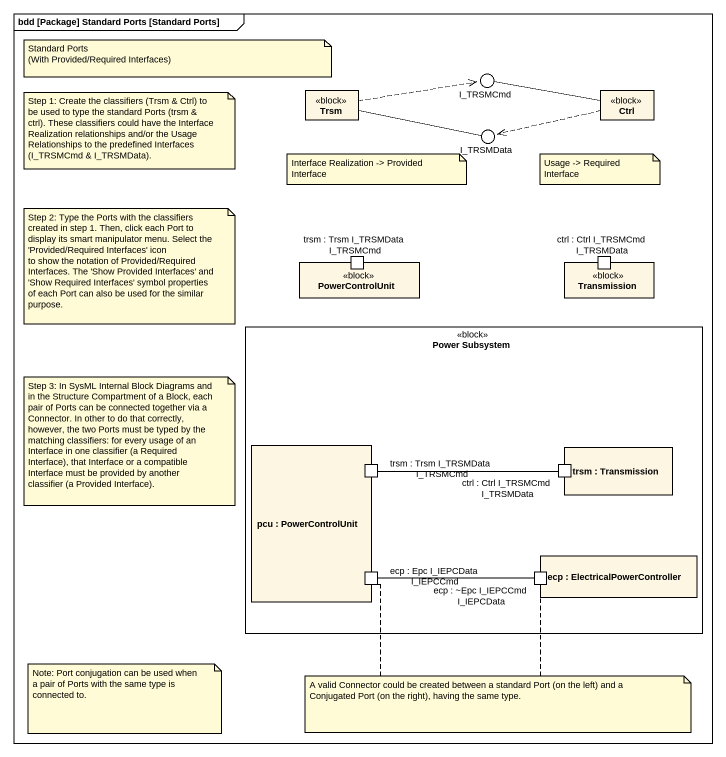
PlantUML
@startuml
mainframe bdd [Package] Standard Ports [Standard Ports]
allowmixing
hide circle
hide empty members
class Trsm <<block>>
() I_TRSMCmd
class Ctrl <<block>>
() I_TRSMData
rectangle PowerControlUnit <<block>> {
  port "trsm : Trsm I_TRSMData I_TRSMCmd" as trsm_Trsm_I_TRSMData_I
}
rectangle Transmission <<block>> {
  port "ctrl : Ctrl I_TRSMCmd I_TRSMData" as ctrl_Ctrl_I_TRSMCmd_I
}
rectangle "Power Subsystem" as Power_Subsystem <<block>> {
  rectangle "pcu : PowerControlUnit" as pcu {
    port "trsm : Trsm I_TRSMData I_TRSMCmd" as trsm_Trsm_I_TRSMData_I_2
    port "ecp : Epc I_IEPCData I_IEPCCmd" as ecp_Epc_I_IEPCData_I_IEPCCmd
  }
  rectangle "trsm : Transmission" as trsm {
    port "ctrl : Ctrl I_TRSMCmd I_TRSMData" as ctrl_Ctrl_I_TRSMCmd_I_2
  }
  rectangle "ecp : ElectricalPowerController" as ecp {
    port "ecp : ~Epc I_IEPCCmd I_IEPCData" as ecp_Epc_I_IEPCCmd_I_IEPCData
  }
}
Trsm .right.> I_TRSMCmd
Trsm -right- I_TRSMData
Ctrl -left- I_TRSMCmd
Ctrl .left.> I_TRSMData
trsm_Trsm_I_TRSMData_I_2 -right- ctrl_Ctrl_I_TRSMCmd_I_2
ecp_Epc_I_IEPCData_I_IEPCCmd -right- ecp_Epc_I_IEPCCmd_I_IEPCData
note as N1
  Standard Ports
  (With Provided/Required Interfaces)
end note
note as N2
  Step 1: Create the classifiers (Trsm & Ctrl) to be used to type the standard Ports (trsm & ctrl). These classifiers could have the Interface Realization relationships and/or the Usage Relationships to the predefined Interfaces (I_TRSMCmd & I_TRSMData).
end note
note as N3
  Interface Realization -> Provided Interface
end note
note as N4
  Usage -> Required Interface
end note
note as N5
  Step 2: Type the Ports with the classifiers created in step 1. Then, click each Port to display its smart manipulator menu. Select the 'Provided/Required Interfaces' icon
  to show the notation of Provided/Required Interfaces. The 'Show Provided Interfaces' and 'Show Required Interfaces' symbol properties of each Port can also be used for the similar purpose.
end note
note as N6
  Step 3: In SysML Internal Block Diagrams and in the Structure Compartment of a Block, each pair of Ports can be connected together via a Connector. In other to do that correctly, however, the two Ports must be typed by the matching classifiers: for every usage of an Interface in one classifier (a Required Interface), that Interface or a compatible Interface must be provided by another classifier (a Provided Interface).
end note
note as N7
  Note: Port conjugation can be used when a pair of Ports with the same type is connected to.
end note
note as N8
  A valid Connector could be created between a standard Port (on the left) and a Conjugated Port (on the right), having the same type.
end note
N8 .. ecp_Epc_I_IEPCData_I_IEPCCmd
N8 .. ecp_Epc_I_IEPCCmd_I_IEPCData
@enduml
